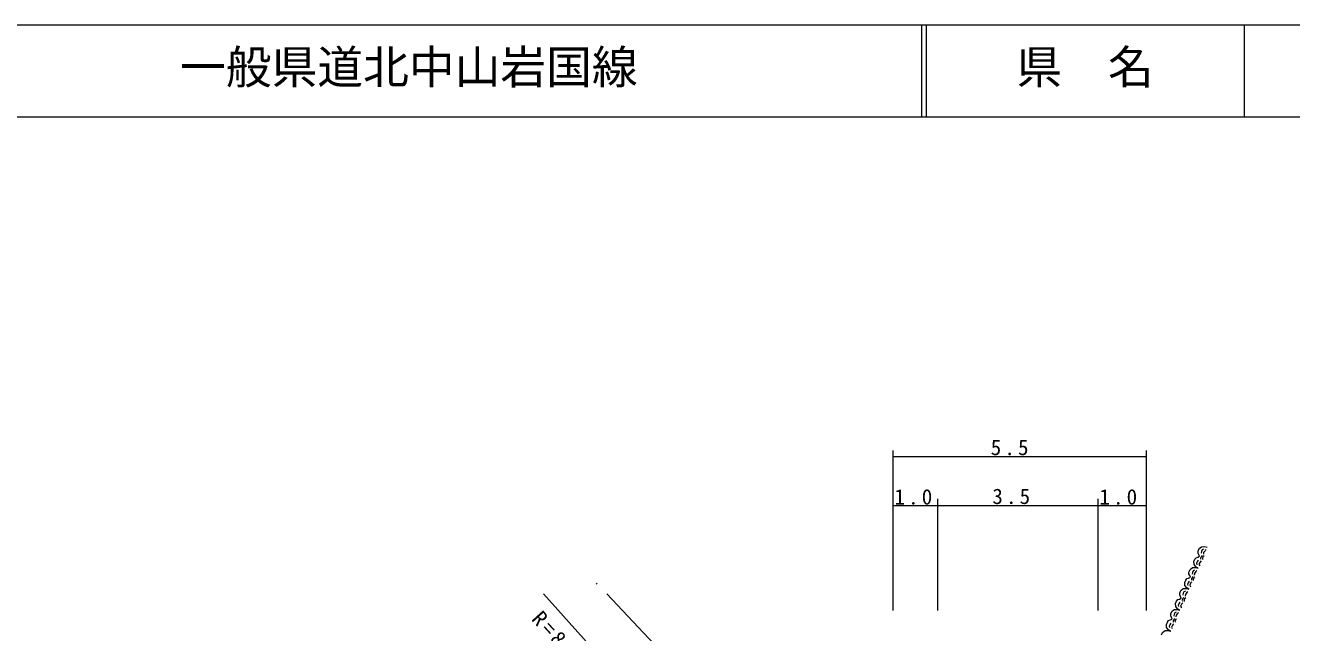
# Model space of a CAD drawing. Units: millimetres, scale not verified. Extents: x 46589 to 686589, y 5897 to 365897.
# Drawn here: x 206418 to 344792, y 299456 to 365897 of the extents above; entities that cross this region are included whole.
import ezdxf
from ezdxf.enums import TextEntityAlignment as Align

# ---------------------------------------------------------------- set-up
doc = ezdxf.new("R2010")
doc.units = ezdxf.units.MM
doc.header["$LTSCALE"] = 1000
doc.linetypes.add('LONG_DASHED_DOTTED', pattern=[15.25, 12, -1.5, 0.25, -1.5])
doc.layers.add('S-SUV', color=7, linetype='Continuous', lineweight=13)
doc.styles.add('ＭＳ ゴシック', font='')
doc.styles.get('ＭＳ ゴシック').set_extended_font_data('MS Gothic')

msp = doc.modelspace()

# ---------------------------------------------------------------- linework, layer by layer
at = {"layer": 'S-SUV'}
for p, q in [((686589, 365897), (46589, 365897)), ((304339, 365897), (304339, 355897)), ((304839, 365897), (304839, 355897)), ((339589, 365897), (339589, 355897)), ((46589, 355897), (686589, 355897)), ((301213, 319381), (301213, 301871)), ((301213, 318734), (328889, 318734)), ((328889, 319381), (328889, 301871)), ((301213, 313387), (328889, 313387)), ((306090, 314092), (306090, 301871)), ((323600, 314092), (323600, 301871)), ((334570, 308382), (334690, 308657)), ((334690, 308657), (334951, 308864)), ((334951, 308864), (335283, 308876)), ((335172, 308590), (335022, 308512)), ((335283, 308876), (335570, 308798)), ((334102, 307229), (334219, 307499)), ((334127, 306912), (334102, 307229)), ((334219, 307499), (334339, 307664)), ((334339, 307664), (334521, 307722)), ((334468, 307193), (334405, 307049)), ((334580, 307389), (334468, 307193)), ((334521, 307722), (334718, 307813)), ((334567, 308172), (334570, 308382)), ((334652, 307992), (334567, 308172)), ((334718, 307813), (334652, 307992)), ((334892, 307307), (334750, 307151)), ((334910, 307770), (334833, 307592)), ((334833, 307592), (334844, 307492)), ((334950, 308346), (334910, 308145)), ((335016, 307888), (334910, 307770)), ((335022, 308512), (334950, 308346)), ((335088, 307740), (335030, 307622)), ((335030, 307622), (335044, 307466)), ((335216, 307862), (335088, 307740)), ((335174, 308235), (335142, 308051)), ((335326, 308427), (335174, 308235)), ((335424, 308542), (335326, 308427)), ((333568, 305880), (333571, 306090)), ((333653, 305700), (333568, 305880)), ((333571, 306090), (333691, 306365)), ((333691, 306365), (333952, 306572)), ((333951, 306054), (333911, 305853)), ((334023, 306220), (333951, 306054)), ((333952, 306572), (334284, 306584)), ((334173, 306298), (334023, 306220)), ((334330, 306659), (334127, 306912)), ((334175, 305943), (334143, 305759)), ((334327, 306136), (334175, 305943)), ((334284, 306584), (334571, 306507)), ((334425, 306250), (334327, 306136)), ((334571, 306507), (334330, 306659)), ((334405, 307049), (334427, 306897)), ((334750, 307151), (334657, 306939)), ((334657, 306939), (334741, 306773)), ((333103, 304938), (333220, 305207)), ((333128, 304620), (333103, 304938)), ((333332, 304368), (333128, 304620)), ((333220, 305207), (333340, 305373)), ((333340, 305373), (333522, 305430)), ((333469, 304901), (333406, 304758)), ((333406, 304758), (333428, 304605)), ((333581, 305097), (333469, 304901)), ((333522, 305430), (333719, 305521)), ((333719, 305521), (333653, 305700)), ((333751, 304860), (333658, 304648)), ((333658, 304648), (333743, 304482)), ((333894, 305016), (333751, 304860)), ((333911, 305478), (333834, 305301)), ((333834, 305301), (333845, 305201)), ((334017, 305596), (333911, 305478)), ((334089, 305449), (334031, 305331)), ((334031, 305331), (334045, 305175)), ((334217, 305570), (334089, 305449)), ((263041, 303715), (281223, 283445)), ((332221, 302915), (332341, 303081)), ((332341, 303081), (332523, 303138)), ((332523, 303138), (332720, 303230)), ((332569, 303589), (332572, 303799)), ((332654, 303408), (332569, 303589)), ((332572, 303799), (332692, 304074)), ((332720, 303230), (332654, 303408)), ((332692, 304074), (332953, 304280)), ((332912, 303187), (332835, 303009)), ((332952, 303763), (332912, 303562)), ((333018, 303304), (332912, 303187)), ((333024, 303929), (332952, 303763)), ((332953, 304280), (333285, 304292)), ((333174, 304007), (333024, 303929)), ((333090, 303157), (333032, 303039)), ((333032, 303039), (333046, 302883)), ((333218, 303279), (333090, 303157)), ((333176, 303651), (333144, 303468)), ((333328, 303844), (333176, 303651)), ((333285, 304292), (333572, 304215)), ((333426, 303958), (333328, 303844)), ((333572, 304215), (333332, 304368)), ((331573, 301507), (331693, 301782)), ((331693, 301782), (331954, 301989)), ((331954, 301989), (332286, 302001)), ((332175, 301715), (332026, 301637)), ((332104, 302646), (332221, 302915)), ((332129, 302328), (332104, 302646)), ((332333, 302076), (332129, 302328)), ((332286, 302001), (332573, 301924)), ((332427, 301667), (332329, 301552)), ((332573, 301924), (332333, 302076)), ((332470, 302609), (332407, 302466)), ((332407, 302466), (332429, 302313)), ((332583, 302806), (332470, 302609)), ((332752, 302568), (332659, 302356)), ((332659, 302356), (332744, 302190)), ((332895, 302724), (332752, 302568)), ((332835, 303009), (332846, 302909)), ((331105, 300355), (331222, 300624)), ((331130, 300037), (331105, 300355)), ((331222, 300624), (331342, 300790)), ((331342, 300790), (331524, 300847)), ((331471, 300318), (331408, 300175)), ((331584, 300514), (331471, 300318)), ((331524, 300847), (331721, 300938)), ((331570, 301297), (331573, 301507)), ((331655, 301117), (331570, 301297)), ((331721, 300938), (331655, 301117)), ((331753, 300277), (331660, 300065)), ((331896, 300433), (331753, 300277)), ((331913, 300895), (331836, 300718)), ((331836, 300718), (331847, 300617)), ((331953, 301471), (331913, 301270)), ((332019, 301013), (331913, 300895)), ((332026, 301637), (331953, 301471)), ((332091, 300865), (332033, 300748)), ((332033, 300748), (332047, 300592)), ((332219, 300987), (332091, 300865)), ((332177, 301360), (332145, 301176)), ((332329, 301552), (332177, 301360)), ((330574, 299215), (330694, 299490)), ((330694, 299490), (330955, 299697)), ((330955, 299697), (331287, 299709)), ((331334, 299784), (331130, 300037)), ((331287, 299709), (331574, 299632)), ((331574, 299632), (331334, 299784)), ((331408, 300175), (331430, 300022)), ((331660, 300065), (331745, 299898))]:
    msp.add_line(p, q, dxfattribs=at)
at = {"layer": 'S-SUV', "linetype": 'LONG_DASHED_DOTTED'}
msp.add_line((299176, 272841), (268824, 304870), dxfattribs=at)

# ---------------------------------------------------------------- texts
at = {"layer": 'S-SUV', "style": 'ＭＳ ゴシック'}
for s, p in [('一般県道北中山岩国線', (223323, 358397)), ('県\u3000名', (314714, 358397))]:
    msp.add_text(s, height=3666, dxfattribs=at).set_placement(p, align=Align.BOTTOM_LEFT)
at = {"layer": 'S-SUV', "char_height": 1686, "attachment_point": 7, "style": 'ＭＳ ゴシック'}
for s, insert in [('\\T1.3;5.5', (311907, 318852)), ('\\T1.3;1.0', (301390, 313446)), ('\\T1.3;3.5', (312084, 313505)), ('\\T1.3;1.0', (323777, 313446))]:
    msp.add_mtext(s, dxfattribs=dict(at, insert=insert))
at = {"layer": 'S-SUV', "insert": (261623, 300870), "char_height": 1686, "attachment_point": 7, "rotation": 312.2, "style": 'ＭＳ ゴシック'}
msp.add_mtext('\\T1.3;R=80', dxfattribs=at)

doc.saveas('drawing.dxf')
